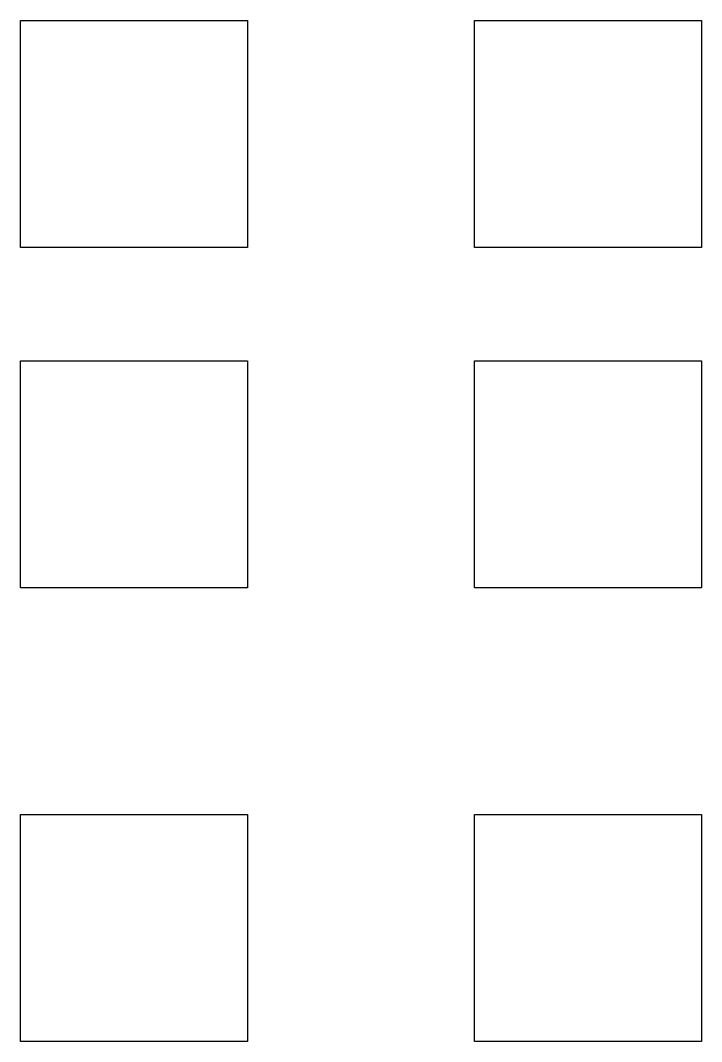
# Model space of a CAD drawing. Header units: millimetres. Extents: x -507089 to 1145492, y -1925330 to 49778.
# Drawn here: x 120697 to 195697, y -200000 to -87500 of the extents above; entities that cross this region are included whole.
import ezdxf

# ---------------------------------------------------------------- set-up
doc = ezdxf.new("R2010")
doc.units = ezdxf.units.MM
doc.header["$MEASUREMENT"] = 0
doc.layers.add('LUOI GIONG', color=160, linetype='Continuous', plot=False)

msp = doc.modelspace()

# ---------------------------------------------------------------- linework, layer by layer
at = {"layer": 'LUOI GIONG'}
for points in [[(120697, -87500), (145697, -87500), (145697, -112500), (120697, -112500)], [(170697, -87500), (195697, -87500), (195697, -112500), (170697, -112500)], [(120697, -125000), (145697, -125000), (145697, -150000), (120697, -150000)], [(170697, -125000), (195697, -125000), (195697, -150000), (170697, -150000)], [(120697, -175000), (145697, -175000), (145697, -200000), (120697, -200000)], [(170697, -175000), (195697, -175000), (195697, -200000), (170697, -200000)]]:
    msp.add_lwpolyline(points, close=True, dxfattribs=at)

doc.saveas('drawing.dxf')
